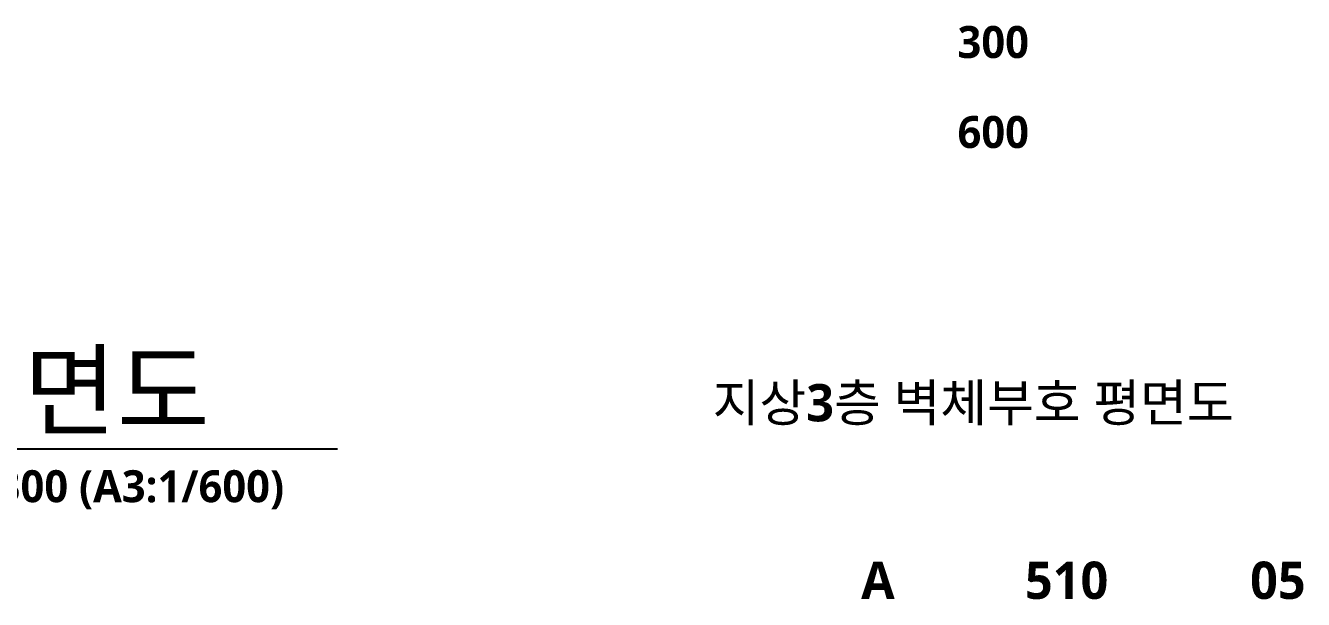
# Model space of a CAD drawing. Header units: millimetres. Extents: x 10941 to 190005487, y 7641 to 455456909.
# Drawn here: x 1213995 to 1249967, y 7641 to 23797 of the extents above; entities that cross this region are included whole.
import ezdxf
from ezdxf.enums import TextEntityAlignment as Align

# ---------------------------------------------------------------- set-up
doc = ezdxf.new("R2010")
doc.units = ezdxf.units.MM
doc.header["$LTSCALE"] = 400
doc.header["$MEASUREMENT"] = 0
doc.layers.get('0').update_dxf_attribs({"linetype": 'CONTINUOUS'})
doc.layers.add('A-ANNO-TITL', color=7, linetype='CONTINUOUS')
doc.layers.add('AA-XXXX-TXT1', color=2, linetype='CONTINUOUS')
doc.styles.add('SH_대대리576', font='')
doc.styles.get('SH_대대리576').set_extended_font_data('NanumGothic', bold=True)

# ---------------------------------------------------------------- blocks, each defined once
blk = doc.blocks.new('*U18507')
at = {"layer": 'A-ANNO-TITL'}
blk.add_line((0, 0), (5709.2, 0), dxfattribs=at)
blk.add_circle((-450, 0), 450, dxfattribs=at)
at = {"layer": 'AA-XXXX-TXT1', "style": 'SH_대대리576'}
blk.add_attdef('DWG.TITLE', (250, 100), '', height=350, dxfattribs=at)
at = {"layer": 'AA-XXXX-TXT1', "color": 7, "style": 'SH_대대리576'}
blk.add_attdef('NO1', text='', height=300, dxfattribs=at).set_placement((-450, 0), align=Align.MIDDLE)
at = {"layer": 'AA-XXXX-TXT1', "style": 'SH_대대리576'}
blk.add_attdef('SCALE', text='', height=150, dxfattribs=at).set_placement((5459.2, -100), align=Align.TOP_RIGHT)

msp = doc.modelspace()

# ---------------------------------------------------------------- block references
ref = msp.add_blockref('*U18507', (1188518.2, 11877.9), dxfattribs=dict(xscale=6, yscale=6, zscale=6))
ref.add_attrib('SCALE', 'SCALE : 1/300 (A3:1/600)', dxfattribs={"layer": 'A-ANNO-TITL', "height": 900, "style": 'SH_대대리576'}).set_placement((1221273.5, 11277.9), align=Align.TOP_RIGHT)
ref.add_attrib('DWG.TITLE', '지상3층 벽체부호 평면도', (1190018.2, 12477.9), dxfattribs={"layer": 'A-ANNO-TITL', "height": 2087.447, "style": 'SH_대대리576'})
ref.add_attrib('NO1', '1', dxfattribs={"layer": 'A-ANNO-TITL', "color": 7, "height": 1500, "style": 'SH_대대리576'}).set_placement((1185818.2, 11877.9), align=Align.MIDDLE)

# ---------------------------------------------------------------- texts
at = {"layer": 'A-ANNO-TITL', "style": 'SH_대대리576'}
for s, height, p in [('300', 900, (1241235.5, 23333.4)), ('600', 900, (1241235.5, 20800.2)), ('지상3층 벽체부호 평면도', 1050, (1240670.3, 13191.8)), ('A', 1050, (1237987.6, 8181.3)), ('510', 1050, (1243300.8, 8181.3)), ('05', 1050, (1249247.3, 8181.3))]:
    msp.add_text(s, height=height, dxfattribs=at).set_placement(p, align=Align.MIDDLE)

doc.saveas('drawing.dxf')
